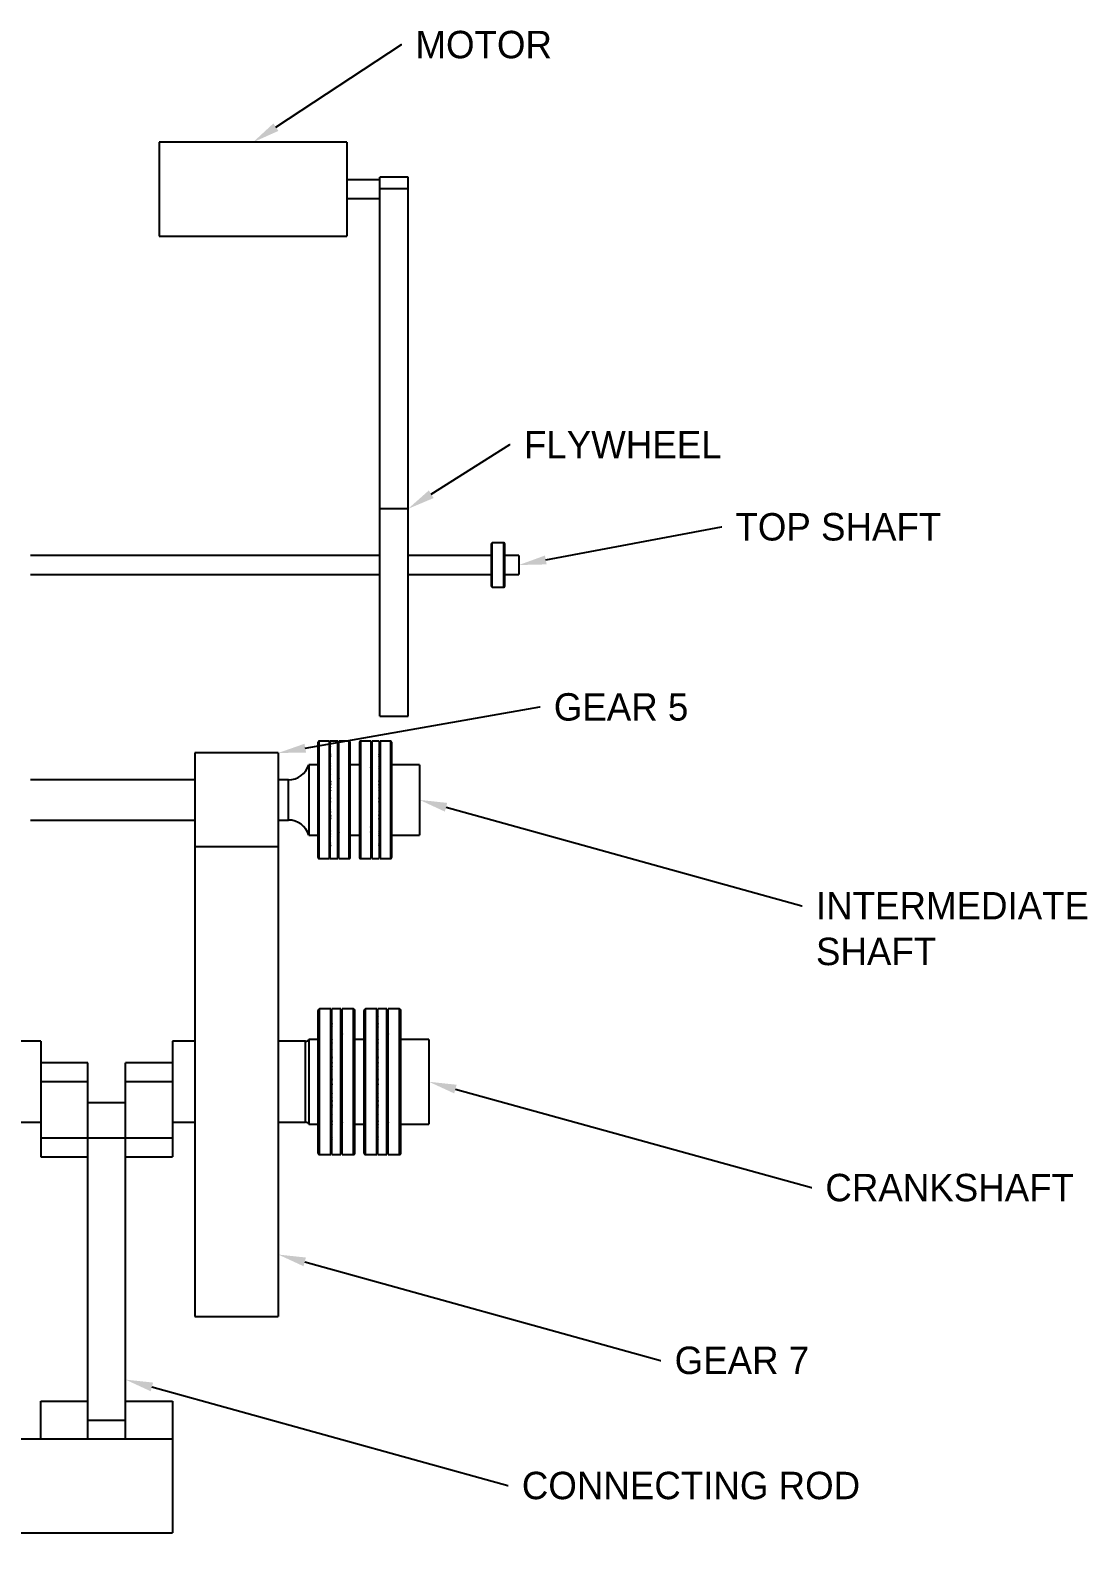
# Model space of a CAD drawing. Header units: millimetres. Extents: x -724 to 4637, y -531 to 1147.
# Drawn here: x 302 to 1426, y -502 to 1119 of the extents above; entities that cross this region are included whole.
import ezdxf
from ezdxf import colors
from ezdxf.entities.mleader import LeaderData, LeaderLine
from ezdxf.math import Vec2, Vec3

# ---------------------------------------------------------------- set-up
doc = ezdxf.new("R2010")
doc.units = ezdxf.units.MM

msp = doc.modelspace()

# ---------------------------------------------------------------- linework, layer by layer
at = {"color": 7, "linetype": 'Continuous', "lineweight": 25}
for p, q in [((638.3, 1000), (438.3, 1000)), ((438.3, 1000), (438.3, 900)), ((638.3, 1000), (638.3, 900)), ((673.3, 960), (638.3, 960)), ((703.3, 963), (673.3, 963)), ((673.3, 389.1), (673.3, 963)), ((703.3, 389.1), (703.3, 963)), ((703.3, 950.6), (673.3, 950.6)), ((638.3, 940), (673.3, 940)), ((438.3, 900), (638.3, 900)), ((703.3, 609.8), (673.3, 609.8)), ((792.2, 527.1), (792.2, 572.9)), ((805.2, 573.5), (792.8, 573.5)), ((792.8, 526.5), (792.8, 573.5)), ((805.2, 526.5), (805.2, 573.5)), ((806.2, 527.5), (806.2, 572.5)), ((673.3, 560), (301.5, 560)), ((792.2, 560), (703.3, 560)), ((821.2, 560), (806.2, 560)), ((821.2, 560), (821.2, 540)), ((301.5, 540), (673.3, 540)), ((703.3, 540), (792.2, 540)), ((806.2, 540), (821.2, 540)), ((792.8, 526.5), (805.2, 526.5)), ((673.3, 389.1), (703.3, 389.1)), ((607.6, 238.6), (607.6, 361.4)), ((619.6, 362.5), (608.7, 362.5)), ((608.7, 237.5), (608.7, 362.5)), ((619.6, 237.5), (619.6, 362.5)), ((620.6, 358.4), (619.6, 358.4)), ((620.6, 358.9), (620.1, 358.9)), ((628.6, 362.5), (620.6, 362.5)), ((620.6, 237.5), (620.6, 362.5)), ((628.6, 237.5), (628.6, 362.5)), ((629.1, 358.9), (628.6, 358.9)), ((629.6, 358.4), (628.6, 358.4)), ((640.5, 362.5), (629.6, 362.5)), ((629.6, 237.5), (629.6, 362.5)), ((640.5, 237.5), (640.5, 362.5)), ((641.6, 238.6), (641.6, 361.4)), ((651.6, 361.4), (651.6, 238.6)), ((663.6, 362.5), (652.7, 362.5)), ((652.7, 362.5), (652.7, 237.5)), ((663.6, 362.5), (663.6, 237.5)), ((664.6, 358.4), (663.6, 358.4)), ((664.6, 358.9), (664.1, 358.9)), ((672.6, 362.5), (664.6, 362.5)), ((664.6, 362.5), (664.6, 237.5)), ((672.6, 362.5), (672.6, 237.5)), ((673.1, 358.9), (672.6, 358.9)), ((673.6, 358.4), (672.6, 358.4)), ((684.5, 362.5), (673.6, 362.5)), ((673.6, 362.5), (673.6, 237.5)), ((684.5, 362.5), (684.5, 237.5)), ((685.6, 361.4), (685.6, 238.6)), ((565.2, 350), (476.3, 350)), ((476.3, 350), (476.3, -250)), ((565.2, 350), (565.2, -250)), ((629.6, 355.5), (629.6, 355.5)), ((663.6, 355.5), (663.6, 355.5)), ((607.6, 337.5), (597.6, 337.5)), ((597.6, 337.5), (597.6, 262.5)), ((629.6, 334.3), (629.6, 334.1)), ((629.6, 328.8), (629.6, 329)), ((629.6, 329), (629.6, 328.8)), ((651.6, 337.5), (641.6, 337.5)), ((663.6, 334.3), (663.7, 334.5)), ((715.6, 337.5), (685.6, 337.5)), ((715.6, 337.5), (715.6, 262.5)), ((476.3, 321.4), (301.5, 321.4)), ((576.1, 321.4), (565.2, 321.4)), ((576.1, 278.6), (576.1, 321.4)), ((629.6, 322.9), (629.6, 323.1)), ((629.6, 323.1), (629.6, 322.9)), ((301.5, 278.6), (476.3, 278.6)), ((565.2, 278.6), (576.1, 278.6)), ((663.6, 276.9), (663.7, 277.1)), ((597.6, 262.5), (607.6, 262.5)), ((629.6, 265.7), (629.6, 265.5)), ((641.6, 262.5), (651.6, 262.5)), ((663.7, 271.2), (663.6, 271)), ((663.6, 271), (663.7, 271.2)), ((663.6, 265.7), (663.7, 265.9)), ((685.6, 262.5), (715.6, 262.5)), ((565.2, 250), (476.3, 250)), ((629.6, 244.5), (629.6, 244.5)), ((663.6, 244.5), (663.6, 244.5)), ((608.7, 237.5), (619.6, 237.5)), ((619.6, 241.6), (620.6, 241.6)), ((620.1, 241.1), (620.6, 241.1)), ((620.6, 237.5), (628.6, 237.5)), ((628.6, 241.6), (629.6, 241.6)), ((628.6, 241.1), (629.1, 241.1)), ((629.6, 237.5), (640.5, 237.5)), ((652.7, 237.5), (663.6, 237.5)), ((663.6, 241.6), (664.6, 241.6)), ((664.1, 241.1), (664.6, 241.1)), ((664.6, 237.5), (672.6, 237.5)), ((672.6, 241.6), (673.6, 241.6)), ((672.6, 241.1), (673.1, 241.1)), ((673.6, 237.5), (684.5, 237.5)), ((607.6, -76), (607.6, 76)), ((621.1, 77.5), (609.1, 77.5)), ((609.1, -77.5), (609.1, 77.5)), ((621.1, -77.5), (621.1, 77.5)), ((622.3, 73.7), (621.1, 73.7)), ((622.3, 74.3), (621.7, 74.3)), ((631.9, 77.5), (622.3, 77.5)), ((622.3, -77.5), (622.3, 77.5)), ((631.9, -77.5), (631.9, 77.5)), ((632.5, 74.3), (631.9, 74.3)), ((633.1, 73.7), (631.9, 73.7)), ((645.1, 77.5), (633.1, 77.5)), ((633.1, -77.5), (633.1, 77.5)), ((645.1, -77.5), (645.1, 77.5)), ((646.6, -76), (646.6, 76)), ((656.6, -76), (656.6, 76)), ((670.1, 77.5), (658.1, 77.5)), ((658.1, -77.5), (658.1, 77.5)), ((670.1, -77.5), (670.1, 77.5)), ((671.3, 73.7), (670.1, 73.7)), ((671.3, 74.3), (670.7, 74.3)), ((680.9, 77.5), (671.3, 77.5)), ((671.3, -77.5), (671.3, 77.5)), ((680.9, -77.5), (680.9, 77.5)), ((681.5, 74.3), (680.9, 74.3)), ((682.1, 73.7), (680.9, 73.7)), ((694.1, 77.5), (682.1, 77.5)), ((682.1, -77.5), (682.1, 77.5)), ((694.1, -77.5), (694.1, 77.5)), ((695.6, -76), (695.6, 76)), ((633.1, 59.6), (633.1, 59.5)), ((633.1, 50.9), (633.1, 50.8)), ((682.1, 59.6), (682.1, 59.5)), ((682.1, 50.9), (682.1, 50.8)), ((312.6, 43.1), (252.6, 43.1)), ((312.6, 43.1), (312.6, -80)), ((476.3, 43.1), (452.6, 43.1)), ((452.6, 43.1), (452.6, -80)), ((594.3, 43.1), (565.2, 43.1)), ((594.3, -43.1), (594.3, 43.1)), ((607.6, 45), (597.6, 45)), ((597.6, 45), (597.6, -45)), ((633.1, 43.3), (633.1, 43.1)), ((633.1, 36.7), (633.1, 37.1)), ((633.1, 37), (633.1, 36.7)), ((656.6, 45), (646.6, 45)), ((682.1, 43.3), (682.1, 43.1)), ((682.1, 36.7), (682.1, 37)), ((682.1, 37), (682.1, 36.7)), ((725.6, 45), (695.6, 45)), ((725.6, 45), (725.6, -45)), ((362.6, 20), (312.6, 20)), ((362.6, -380), (362.6, 20)), ((452.6, 20), (402.6, 20)), ((402.6, -380), (402.6, 20)), ((633.1, 29.7), (633.1, 30)), ((633.1, 29.9), (633.1, 29.7)), ((682.1, 29.7), (682.1, 29.9)), ((682.1, 29.9), (682.1, 29.7)), ((362.6, 0), (312.6, 0)), ((452.6, 0), (402.6, 0)), ((402.6, -22.5), (362.6, -22.5)), ((252.6, -43.1), (312.6, -43.1)), ((452.6, -43.1), (476.3, -43.1)), ((565.2, -43.1), (594.3, -43.1)), ((597.6, -45), (607.6, -45)), ((633.1, -43.3), (633.1, -43.6)), ((646.6, -45), (656.6, -45)), ((682.1, -43.3), (682.1, -43.6)), ((695.6, -45), (725.6, -45)), ((452.6, -60), (312.6, -60)), ((633.1, -59.6), (633.1, -59.7)), ((633.1, -59.9), (633.1, -59.7)), ((682.1, -59.9), (682.1, -59.6)), ((682.1, -59.6), (682.1, -59.7)), ((312.6, -80), (362.6, -80)), ((402.6, -80), (452.6, -80)), ((609.1, -77.5), (621.1, -77.5)), ((621.1, -73.7), (622.3, -73.7)), ((621.7, -74.3), (622.3, -74.3)), ((622.3, -77.5), (631.9, -77.5)), ((631.9, -73.7), (633.1, -73.7)), ((631.9, -74.3), (632.5, -74.3)), ((633.1, -77.5), (645.1, -77.5)), ((658.1, -77.5), (670.1, -77.5)), ((670.1, -73.7), (671.3, -73.7)), ((670.7, -74.3), (671.3, -74.3)), ((671.3, -77.5), (680.9, -77.5)), ((680.9, -73.7), (682.1, -73.7)), ((680.9, -74.3), (681.5, -74.3)), ((682.1, -77.5), (694.1, -77.5)), ((476.3, -250), (565.2, -250)), ((312.6, -340), (362.6, -340)), ((312.6, -380), (312.6, -340)), ((402.6, -340), (452.6, -340)), ((452.6, -340), (452.6, -480)), ((362.6, -360), (402.6, -360)), ((112.6, -380), (452.6, -380)), ((112.6, -480), (452.6, -480))]:
    msp.add_line(p, q, dxfattribs=at)
at = {"color": 7, "linetype": 'Continuous', "lineweight": 25, "flags": 128}
for points in [[(620.6, 355.3), (620.6, 355.4), (620.2, 355.8), (620.2, 356.2), (620.6, 356.5), (620.6, 356.6)], [(628.6, 356.6), (628.7, 356.5), (629.1, 356.2), (629.1, 355.8), (628.7, 355.4), (628.6, 355.3)], [(664.6, 355.3), (664.6, 355.4), (664.2, 355.8), (664.2, 356.2), (664.6, 356.5), (664.6, 356.6)], [(672.6, 356.6), (672.7, 356.5), (673.1, 356.2), (673.1, 355.8), (672.7, 355.4), (672.6, 355.3)], [(620.6, 243.4), (620.6, 243.5), (620.2, 243.8), (620.2, 244.2), (620.6, 244.6), (620.6, 244.7)], [(628.6, 244.7), (628.7, 244.6), (629.1, 244.2), (629.1, 243.8), (628.7, 243.5), (628.6, 243.4)], [(664.6, 243.4), (664.6, 243.5), (664.2, 243.8), (664.2, 244.2), (664.6, 244.6), (664.6, 244.7)], [(672.6, 244.7), (672.7, 244.6), (673.1, 244.2), (673.1, 243.8), (672.7, 243.5), (672.6, 243.4)], [(622.3, 69.9), (621.9, 70.2), (621.7, 70.7), (621.9, 71.1), (622.3, 71.4)], [(631.9, 71.4), (632.3, 71.1), (632.5, 70.7), (632.3, 70.2), (631.9, 69.9)], [(671.3, 69.9), (670.9, 70.2), (670.7, 70.7), (670.9, 71.1), (671.3, 71.4)], [(680.9, 71.4), (681.3, 71.1), (681.5, 70.7), (681.3, 70.2), (680.9, 69.9)], [(622.3, -71.4), (621.9, -71.1), (621.7, -70.7), (621.9, -70.2), (622.3, -69.9)], [(631.9, -69.9), (632.3, -70.2), (632.5, -70.7), (632.3, -71.1), (631.9, -71.4)], [(671.3, -71.4), (670.9, -71.1), (670.7, -70.7), (670.9, -70.2), (671.3, -69.9)], [(680.9, -69.9), (681.3, -70.2), (681.5, -70.7), (681.3, -71.1), (680.9, -71.4)]]:
    msp.add_lwpolyline(points, dxfattribs=at)
at = {"color": 7, "linetype": 'Continuous', "lineweight": 25}
for centre, radius, start, end in [((792.8, 572.9), 0.6, 90, 180), ((805.2, 572.5), 1, 360, 90), ((792.8, 527.1), 0.6, 180, 270), ((805.2, 527.5), 1, 270, 360), ((608.7, 361.4), 1.1, 90, 180), ((620.1, 358.4), 0.5, 90.0001, 180), ((629.1, 358.4), 0.5, 0, 89.9999), ((640.5, 361.4), 1.1, 0, 90), ((652.7, 361.4), 1.1, 90, 180), ((664.1, 358.4), 0.5, 90.0001, 180), ((673.1, 358.4), 0.5, 0, 89.9999), ((684.5, 361.4), 1.1, 0, 90), ((620.9, 355.9), 1.34, 195.9487, 257.7283), ((622, 347.4), 2.33, 184.1955, 235.4296), ((622, 347.6), 1.79, 137.2759, 222.7241), ((628.3, 355.9), 1.39, 282.9396, 340.7012), ((627.3, 347.6), 1.79, 317.2759, 42.7241), ((627.3, 347.4), 2.32, 304.5418, 356.3069), ((665, 355.9), 1.38, 197.575, 256.7609), ((666, 347.4), 2.34, 183.8485, 235.2305), ((666, 347.6), 1.79, 137.2759, 222.7241), ((672.3, 355.9), 1.39, 283.384, 341.6279), ((671.3, 347.6), 1.79, 317.2759, 42.7241), ((671.3, 347.4), 2.33, 304.744, 356.6522), ((576.1, 343.9), 22.5, 270, 343.5009), ((622, 340.1), 2.32, 183.6548, 235.4604), ((623.2, 329.1), 3.58, 180.907, 223.8785), ((623.2, 334.3), 3.51, 136.2003, 223.7997), ((623.2, 334.6), 3.07, 147.1309, 212.8691), ((627.3, 340.1), 2.32, 304.5396, 356.3452), ((626.1, 334.6), 3.07, 327.1309, 32.8691), ((626, 334.4), 3.61, 316.1948, 355.0213), ((626, 329.1), 3.61, 316.1948, 355.0213), ((666, 340.1), 2.34, 183.8866, 235.2286), ((667.2, 334.4), 3.59, 180.9698, 223.8157), ((667.2, 329.1), 3.59, 180.9698, 223.8157), ((667.2, 334.6), 3.07, 147.1309, 212.8691), ((671.3, 340.1), 2.34, 304.7714, 356.1134), ((670.1, 334.3), 3.51, 316.2003, 43.7997), ((670.1, 334.6), 3.07, 327.1309, 32.8691), ((670.1, 329.1), 3.59, 316.1843, 359.0302), ((623.2, 323.2), 3.57, 180.8562, 222.2032), ((624.3, 315.3), 4.61, 180.1658, 218.464), ((624.3, 312.2), 4.61, 180.1658, 218.464), ((624.2, 318), 4.59, 141.5547, 218.4453), ((624.3, 318.2), 4.11, 151.4784, 208.5216), ((625.1, 318), 4.59, 321.5547, 38.4453), ((625, 318.2), 4.11, 331.4784, 28.5216), ((625, 315.3), 4.61, 321.536, 359.8342), ((625, 312.2), 4.61, 321.536, 359.8342), ((626.1, 323.2), 3.59, 317.8622, 355.0643), ((667.2, 323.2), 3.58, 180.9175, 222.1419), ((668.3, 315.3), 4.61, 180.1777, 218.4522), ((668.3, 312.2), 4.61, 180.1777, 218.4522), ((668.2, 318), 4.59, 141.5547, 218.4453), ((668.3, 318.2), 4.11, 151.4784, 208.5216), ((669.1, 318), 4.59, 321.5547, 38.4453), ((669, 318.2), 4.11, 331.4784, 28.5216), ((669, 315.3), 4.61, 321.5478, 359.8223), ((669, 312.2), 4.61, 321.5478, 359.8223), ((670.1, 323.2), 3.58, 317.8581, 359.0825), ((624.6, 300), 5, 143.1301, 216.8699), ((624.6, 300), 4.5, 152.7339, 207.2661), ((624.6, 300), 5, 323.1301, 36.8699), ((624.6, 300), 4.5, 332.7339, 27.2661), ((668.6, 300), 5, 143.1301, 216.8699), ((668.6, 300), 4.5, 152.7339, 207.2661), ((668.6, 300), 5, 323.1301, 36.8699), ((668.6, 300), 4.5, 332.7339, 27.2661), ((576.1, 256.1), 22.5, 16.4991, 90), ((624.3, 287.8), 4.61, 141.5478, 179.8223), ((624.3, 284.7), 4.61, 141.5478, 179.8223), ((623.2, 276.8), 3.58, 137.8581, 179.0825), ((624.2, 282), 4.59, 141.5547, 218.4453), ((624.3, 281.8), 4.11, 151.4784, 208.5216), ((625, 287.8), 4.61, 0.1777, 38.4522), ((625, 284.7), 4.61, 0.1777, 38.4522), ((625.1, 282), 4.59, 321.5547, 38.4453), ((625, 281.8), 4.11, 331.4784, 28.5216), ((626.1, 276.8), 3.58, 0.9175, 42.1419), ((668.3, 287.8), 4.61, 141.536, 179.8342), ((668.3, 284.7), 4.61, 141.536, 179.8342), ((668.2, 282), 4.59, 141.5547, 218.4453), ((667.2, 276.8), 3.59, 137.8622, 175.0643), ((668.3, 281.8), 4.11, 151.4784, 208.5216), ((669, 287.8), 4.61, 0.1658, 38.464), ((669, 284.7), 4.61, 0.1658, 38.464), ((669.1, 282), 4.59, 321.5547, 38.4453), ((669, 281.8), 4.11, 331.4784, 28.5216), ((670.1, 276.8), 3.57, 0.8562, 42.2032), ((623.2, 270.9), 3.59, 136.1843, 179.0302), ((622, 259.9), 2.34, 124.7714, 176.1134), ((623.2, 265.7), 3.51, 136.2003, 223.7997), ((623.2, 265.4), 3.07, 147.1309, 212.8691), ((626.1, 270.9), 3.59, 0.9698, 43.8157), ((626.1, 265.6), 3.59, 0.9698, 43.8157), ((626.1, 265.4), 3.07, 327.1309, 32.8691), ((627.3, 259.9), 2.34, 3.8866, 55.2286), ((666, 259.9), 2.32, 124.5396, 176.3452), ((667.3, 270.9), 3.61, 136.1948, 175.0213), ((667.3, 265.6), 3.61, 136.1948, 175.0213), ((667.2, 265.4), 3.07, 147.1309, 212.8691), ((670.1, 270.9), 3.58, 0.907, 43.8785), ((670.1, 265.7), 3.51, 316.2003, 43.7997), ((670.1, 265.4), 3.07, 327.1309, 32.8691), ((671.3, 259.9), 2.32, 3.6548, 55.4604), ((622, 252.6), 2.33, 124.744, 176.6522), ((621, 244.1), 1.39, 103.384, 161.6279), ((622, 252.4), 1.79, 137.2759, 222.7241), ((627.3, 252.6), 2.34, 3.8485, 55.2305), ((627.3, 252.4), 1.79, 317.2759, 42.7241), ((628.3, 244.1), 1.38, 17.575, 76.7609), ((666, 252.6), 2.32, 124.5418, 176.3069), ((665, 244.1), 1.39, 102.9396, 160.7012), ((666, 252.4), 1.79, 137.2759, 222.7241), ((671.3, 252.6), 2.33, 4.1955, 55.4296), ((671.3, 252.4), 1.79, 317.2759, 42.7241), ((672.4, 244.1), 1.34, 15.9487, 77.7283), ((608.7, 238.6), 1.1, 180, 270), ((620.1, 241.6), 0.5, 180, 269.9999), ((629.1, 241.6), 0.5, 270.0001, 0), ((640.5, 238.6), 1.1, 270, 360), ((652.7, 238.6), 1.1, 180, 270), ((664.1, 241.6), 0.5, 180, 269.9999), ((673.1, 241.6), 0.5, 270.0001, 360), ((684.5, 238.6), 1.1, 270, 360), ((609.1, 76), 1.5, 90, 180), ((621.7, 73.7), 0.6, 90, 180), ((622.7, 70.5), 1.6, 196.3671, 258.0323), ((631.6, 70.6), 1.62, 282.2714, 342.128), ((632.5, 73.7), 0.6, 360, 90), ((645.1, 76), 1.5, 0, 90), ((658.1, 76), 1.5, 90, 180), ((670.7, 73.7), 0.6, 90, 180), ((671.7, 70.5), 1.6, 196.3671, 258.0323), ((680.6, 70.6), 1.62, 282.2714, 342.128), ((681.5, 73.7), 0.6, 0, 90), ((694.1, 76), 1.5, 0, 90), ((623.9, 59.8), 2.76, 182.7883, 235.6369), ((623.9, 51.1), 2.77, 183.5192, 235.596), ((623.8, 60.1), 2.09, 135.9312, 224.0688), ((630.4, 60.1), 2.09, 315.9312, 44.0688), ((630.3, 59.8), 2.81, 304.5804, 353.4417), ((630.3, 51.1), 2.81, 304.5804, 353.4417), ((672.9, 59.8), 2.76, 182.7883, 235.6369), ((672.9, 51.1), 2.77, 183.5192, 235.596), ((672.8, 60.1), 2.09, 135.9312, 224.0688), ((679.4, 60.1), 2.09, 315.9312, 44.0688), ((679.3, 59.8), 2.81, 304.5804, 353.4417), ((679.3, 51.1), 2.81, 304.5804, 353.4417), ((594.3, 46.9), 3.85, 270, 330), ((625.4, 43.4), 4.29, 180.3119, 223.9243), ((625.4, 37), 4.29, 180.8706, 223.915), ((625.4, 43.7), 3.66, 146.8062, 213.1938), ((628.9, 43.7), 3.66, 326.8062, 33.1938), ((628.8, 43.4), 4.32, 316.1463, 355.6713), ((628.8, 37.1), 4.32, 316.1463, 355.6713), ((674.4, 43.4), 4.29, 180.3119, 223.9243), ((674.4, 37), 4.29, 180.8706, 223.915), ((674.4, 43.7), 3.66, 146.8062, 213.1938), ((677.9, 43.7), 3.66, 326.8062, 33.1938), ((677.8, 43.4), 4.32, 316.1463, 355.6713), ((677.8, 37.1), 4.32, 316.1463, 355.6713), ((625.4, 30), 4.29, 180.8706, 223.915), ((626.6, 22.8), 5.5, 141.5271, 218.4729), ((626.7, 19.5), 5.53, 180.1589, 218.4709), ((626.6, 23), 4.92, 151.4197, 208.5803), ((628.8, 30), 4.32, 316.1463, 355.6713), ((627.6, 22.8), 5.5, 321.5271, 38.4729), ((627.6, 23), 4.92, 331.4197, 28.5803), ((627.6, 19.5), 5.53, 321.5291, 359.8411), ((674.4, 30), 4.29, 180.8706, 223.915), ((675.6, 22.8), 5.5, 141.5271, 218.4729), ((675.7, 19.5), 5.53, 180.1589, 218.4709), ((675.6, 23), 4.92, 151.4197, 208.5803), ((677.8, 30), 4.32, 316.1463, 355.6713), ((676.6, 22.8), 5.5, 321.5271, 38.4729), ((676.6, 23), 4.92, 331.4197, 28.5803), ((676.6, 19.5), 5.53, 321.5291, 359.8411), ((626.7, 15.7), 5.53, 180.1589, 218.4709), ((627.1, 0), 6, 143.1301, 216.8699), ((627.1, 0), 5.4, 152.734, 207.266), ((627.6, 15.7), 5.53, 321.5291, 359.8411), ((627.1, 0), 6, 323.1301, 36.8699), ((627.1, 0), 5.4, 332.734, 27.266), ((675.7, 15.7), 5.53, 180.1589, 218.4709), ((676.1, 0), 6, 143.1301, 216.8699), ((676.1, 0), 5.4, 152.734, 207.266), ((676.6, 15.7), 5.53, 321.5291, 359.8411), ((676.1, 0), 6, 323.1301, 36.8699), ((676.1, 0), 5.4, 332.734, 27.266), ((626.7, -15.7), 5.53, 141.5188, 179.8513), ((626.7, -19.5), 5.53, 141.5188, 179.8513), ((627.6, -15.7), 5.53, 0.1487, 38.4812), ((627.6, -19.5), 5.53, 0.1487, 38.4812), ((675.7, -15.7), 5.53, 141.5188, 179.8513), ((675.7, -19.5), 5.53, 141.5188, 179.8513), ((676.6, -15.7), 5.53, 0.1487, 38.4812), ((676.6, -19.5), 5.53, 0.1487, 38.4812), ((626.6, -22.8), 5.5, 141.5271, 218.4729), ((625.4, -30), 4.28, 136.0302, 179.1843), ((626.6, -23), 4.92, 151.4197, 208.5803), ((627.6, -22.8), 5.5, 321.5271, 38.4729), ((627.6, -23), 4.92, 331.4197, 28.5803), ((628.8, -30), 4.28, 0.8157, 43.9698), ((675.6, -22.8), 5.5, 141.5271, 218.4729), ((674.4, -30), 4.28, 136.0302, 179.1843), ((675.6, -23), 4.92, 151.4197, 208.5803), ((676.6, -22.8), 5.5, 321.5271, 38.4729), ((676.6, -23), 4.92, 331.4197, 28.5803), ((677.8, -30), 4.28, 0.8157, 43.9698), ((594.3, -46.9), 3.85, 30, 90), ((625.4, -37), 4.28, 136.0302, 179.1843), ((625.4, -43.4), 4.29, 136.0405, 178.6253), ((625.4, -43.7), 3.66, 146.8062, 213.1938), ((628.8, -37), 4.28, 0.8157, 43.9698), ((628.8, -43.4), 4.28, 0.8157, 43.9698), ((628.9, -43.7), 3.66, 326.8062, 33.1938), ((674.4, -37), 4.28, 136.0302, 179.1843), ((674.4, -43.4), 4.29, 136.0405, 178.6253), ((674.4, -43.7), 3.66, 146.8062, 213.1938), ((677.8, -37), 4.28, 0.8157, 43.9698), ((677.8, -43.4), 4.28, 0.8157, 43.9698), ((677.9, -43.7), 3.66, 326.8062, 33.1938), ((623.9, -51), 2.75, 124.1983, 176.6865), ((623.9, -59.8), 2.76, 124.2433, 175.9542), ((623.8, -60.1), 2.09, 135.9312, 224.0688), ((630.4, -51), 2.75, 3.3135, 55.8017), ((630.4, -59.8), 2.75, 3.3135, 55.8017), ((630.4, -60.1), 2.09, 315.9312, 44.0688), ((672.9, -51), 2.75, 124.1983, 176.6865), ((672.9, -59.8), 2.76, 124.2433, 175.9542), ((672.8, -60.1), 2.09, 135.9312, 224.0688), ((679.4, -51), 2.75, 3.3135, 55.8017), ((679.4, -59.8), 2.75, 3.3135, 55.8017), ((679.4, -60.1), 2.09, 315.9312, 44.0688), ((609.1, -76), 1.5, 180, 270), ((622.6, -70.5), 1.56, 101.1843, 164.5434), ((621.7, -73.7), 0.6, 180, 270), ((631.6, -70.5), 1.53, 13.8947, 79.1514), ((632.5, -73.7), 0.6, 270, 0), ((645.1, -76), 1.5, 270, 360), ((658.1, -76), 1.5, 180, 270), ((671.6, -70.5), 1.56, 101.1843, 164.5434), ((670.7, -73.7), 0.6, 180, 270), ((680.6, -70.5), 1.53, 13.8947, 79.1514), ((681.5, -73.7), 0.6, 270, 0), ((694.1, -76), 1.5, 270, 360)]:
    msp.add_arc(centre, radius, start, end, dxfattribs=at)
for points, knots in [([(620.6, 356.7), (620.5, 356.6), (620.1, 356.4), (619.7, 356), (619.7, 355.7), (619.7, 355.5)], [0, 0, 0, 0, 0.3457909, 0.7113994, 1, 1, 1, 1]), ([(629.6, 355.4), (629.6, 355.5), (629.7, 355.7), (629.5, 356.1), (629.1, 356.4), (628.8, 356.6), (628.6, 356.7)], [0, 0, 0, 0, 0.071341, 0.398114, 0.720525, 1, 1, 1, 1]), ([(664.6, 356.7), (664.5, 356.6), (664.1, 356.4), (663.7, 356), (663.7, 355.7), (663.7, 355.6)], [0, 0, 0, 0, 0.363507, 0.737533, 1, 1, 1, 1]), ([(673.6, 355.5), (673.6, 355.5), (673.7, 355.7), (673.5, 356.1), (673.2, 356.4), (672.8, 356.6), (672.6, 356.7)], [0, 0, 0, 0, 0.041041, 0.376993, 0.707289, 1, 1, 1, 1]), ([(620.6, 349.1), (620.4, 348.9), (620, 348.5), (619.7, 347.8), (619.7, 347.4), (619.7, 347.2)], [0, 0, 0, 0, 0.361291, 0.731426, 1, 1, 1, 1]), ([(629.6, 347.2), (629.6, 347.4), (629.6, 347.9), (629.2, 348.6), (628.8, 348.9), (628.6, 349.1)], [0, 0, 0, 0, 0.3406033, 0.7243184, 1, 1, 1, 1]), ([(664.6, 349.1), (664.5, 349), (664.2, 348.7), (663.8, 348.1), (663.6, 347.5), (663.7, 347.2), (663.7, 347.2)], [0, 0, 0, 0, 0.155023, 0.581655, 0.95105, 1, 1, 1, 1]), ([(673.6, 347.2), (673.6, 347.3), (673.7, 347.7), (673.4, 348.3), (673, 348.8), (672.7, 349), (672.6, 349.1)], [0, 0, 0, 0, 0.128656, 0.516565, 0.906042, 1, 1, 1, 1]), ([(619.7, 339.9), (619.7, 339.8), (619.6, 339.5), (619.9, 338.9), (620.3, 338.3), (620.6, 338.1), (620.6, 338)], [0, 0, 0, 0, 0.128656, 0.516565, 0.906042, 1, 1, 1, 1]), ([(628.6, 338.1), (628.7, 338.1), (629.1, 338.4), (629.5, 339), (629.7, 339.6), (629.6, 339.9), (629.6, 339.9)], [0, 0, 0, 0, 0.155023, 0.581655, 0.95105, 1, 1, 1, 1]), ([(629.6, 334), (629.6, 334.1), (629.7, 334.5), (629.5, 335.3), (629.2, 336.1), (628.8, 336.6), (628.6, 336.7)], [0, 0, 0, 0, 0.0728361, 0.4341094, 0.7940707, 1, 1, 1, 1]), ([(628.6, 326.6), (628.8, 326.7), (629.1, 327.1), (629.5, 327.8), (629.6, 328.5), (629.6, 328.8)], [0, 0, 0, 0, 0.194826, 0.644302, 1, 1, 1, 1]), ([(663.7, 334.6), (663.7, 334.5), (663.6, 334.1), (663.8, 333.3), (664.1, 332.4), (664.5, 332), (664.6, 331.9)], [0, 0, 0, 0, 0.0728361, 0.4341094, 0.7940707, 1, 1, 1, 1]), ([(663.7, 329.3), (663.7, 329.2), (663.6, 328.8), (663.8, 328), (664.1, 327.2), (664.5, 326.7), (664.6, 326.6)], [0, 0, 0, 0, 0.0728361, 0.4341094, 0.7940707, 1, 1, 1, 1]), ([(663.7, 339.9), (663.7, 339.7), (663.7, 339.2), (664.1, 338.5), (664.5, 338.2), (664.6, 338.1)], [0, 0, 0, 0, 0.340603, 0.724318, 1, 1, 1, 1]), ([(664.6, 336.7), (664.5, 336.6), (664.1, 336.2), (663.8, 335.5), (663.7, 334.8), (663.7, 334.6)], [0, 0, 0, 0, 0.1948257, 0.6443019, 1, 1, 1, 1]), ([(628.7, 320.7), (628.8, 320.8), (629.2, 321.2), (629.5, 322), (629.6, 322.6), (629.6, 322.9)], [0, 0, 0, 0, 0.180502, 0.637974, 1, 1, 1, 1]), ([(663.6, 323.2), (663.7, 322.8), (663.7, 322.1), (664.1, 321.3), (664.5, 320.9), (664.6, 320.7)], [0, 0, 0, 0, 0.396118, 0.790797, 1, 1, 1, 1]), ([(629.6, 276.8), (629.6, 277.2), (629.6, 277.9), (629.2, 278.7), (628.8, 279.1), (628.7, 279.3)], [0, 0, 0, 0, 0.394479, 0.787525, 1, 1, 1, 1]), ([(664.6, 279.3), (664.5, 279.2), (664.1, 278.8), (663.8, 278), (663.7, 277.4), (663.7, 277.1)], [0, 0, 0, 0, 0.180502, 0.637974, 1, 1, 1, 1]), ([(629.6, 270.7), (629.6, 270.8), (629.7, 271.2), (629.5, 272), (629.2, 272.8), (628.8, 273.3), (628.6, 273.4)], [0, 0, 0, 0, 0.072836, 0.434109, 0.794071, 1, 1, 1, 1]), ([(629.6, 265.4), (629.6, 265.5), (629.7, 265.9), (629.5, 266.7), (629.2, 267.6), (628.8, 268), (628.6, 268.1)], [0, 0, 0, 0, 0.072836, 0.434109, 0.794071, 1, 1, 1, 1]), ([(628.6, 263.3), (628.8, 263.4), (629.1, 263.8), (629.5, 264.5), (629.6, 265.2), (629.6, 265.4)], [0, 0, 0, 0, 0.194826, 0.644302, 1, 1, 1, 1]), ([(629.6, 260.1), (629.6, 260.3), (629.6, 260.8), (629.2, 261.5), (628.8, 261.8), (628.6, 261.9)], [0, 0, 0, 0, 0.340603, 0.724318, 1, 1, 1, 1]), ([(663.7, 266), (663.7, 265.9), (663.6, 265.5), (663.8, 264.7), (664.1, 263.9), (664.5, 263.4), (664.6, 263.3)], [0, 0, 0, 0, 0.072836, 0.434109, 0.794071, 1, 1, 1, 1]), ([(664.6, 261.9), (664.5, 261.9), (664.2, 261.6), (663.8, 261), (663.6, 260.4), (663.7, 260.1), (663.7, 260.1)], [0, 0, 0, 0, 0.155023, 0.581655, 0.95105, 1, 1, 1, 1]), ([(664.6, 273.4), (664.5, 273.3), (664.1, 272.9), (663.8, 272.2), (663.7, 271.5), (663.7, 271.2)], [0, 0, 0, 0, 0.194826, 0.644302, 1, 1, 1, 1]), ([(673.6, 260.1), (673.6, 260.2), (673.7, 260.5), (673.4, 261.1), (673, 261.7), (672.7, 261.9), (672.6, 262)], [0, 0, 0, 0, 0.128656, 0.516565, 0.906042, 1, 1, 1, 1]), ([(619.7, 244.5), (619.7, 244.5), (619.6, 244.3), (619.8, 243.9), (620.1, 243.6), (620.5, 243.4), (620.6, 243.3)], [0, 0, 0, 0, 0.041041, 0.376993, 0.707289, 1, 1, 1, 1]), ([(619.7, 252.8), (619.7, 252.7), (619.6, 252.3), (619.9, 251.7), (620.3, 251.2), (620.6, 251), (620.6, 250.9)], [0, 0, 0, 0, 0.128656, 0.516565, 0.906042, 1, 1, 1, 1]), ([(628.6, 250.9), (628.7, 251), (629.1, 251.3), (629.5, 251.9), (629.7, 252.5), (629.6, 252.8), (629.6, 252.8)], [0, 0, 0, 0, 0.155023, 0.581655, 0.95105, 1, 1, 1, 1]), ([(628.6, 243.3), (628.8, 243.4), (629.2, 243.6), (629.6, 244), (629.6, 244.3), (629.6, 244.4)], [0, 0, 0, 0, 0.3635068, 0.7375334, 1, 1, 1, 1]), ([(663.7, 244.6), (663.7, 244.5), (663.6, 244.3), (663.8, 243.9), (664.1, 243.6), (664.5, 243.4), (664.6, 243.3)], [0, 0, 0, 0, 0.071341, 0.398114, 0.720525, 1, 1, 1, 1]), ([(663.7, 252.8), (663.7, 252.6), (663.7, 252.1), (664.1, 251.4), (664.5, 251.1), (664.6, 250.9)], [0, 0, 0, 0, 0.340603, 0.724318, 1, 1, 1, 1]), ([(672.6, 250.9), (672.9, 251.1), (673.3, 251.5), (673.6, 252.2), (673.6, 252.6), (673.6, 252.8)], [0, 0, 0, 0, 0.361291, 0.731426, 1, 1, 1, 1]), ([(672.6, 243.3), (672.8, 243.4), (673.2, 243.6), (673.6, 244), (673.6, 244.3), (673.6, 244.5)], [0, 0, 0, 0, 0.3457909, 0.7113994, 1, 1, 1, 1]), ([(622.3, 71.5), (622.2, 71.5), (621.8, 71.3), (621.5, 71), (621.1, 70.5), (621.2, 70.2), (621.2, 70.1)], [0, 0, 0, 0, 0.15727, 0.53725, 0.842769, 1, 1, 1, 1]), ([(633.1, 70), (633.1, 70.1), (633.1, 70.4), (632.9, 70.8), (632.5, 71.2), (632.1, 71.4), (631.9, 71.5)], [0, 0, 0, 0, 0.121087, 0.417567, 0.721865, 1, 1, 1, 1]), ([(671.3, 71.5), (671.2, 71.5), (670.8, 71.3), (670.5, 71), (670.1, 70.5), (670.2, 70.2), (670.2, 70.1)], [0, 0, 0, 0, 0.15727, 0.53725, 0.842769, 1, 1, 1, 1]), ([(682.1, 70), (682.1, 70.1), (682.1, 70.4), (681.9, 70.8), (681.5, 71.2), (681.1, 71.4), (680.9, 71.5)], [0, 0, 0, 0, 0.121087, 0.417567, 0.721865, 1, 1, 1, 1]), ([(622.3, 61.9), (622.2, 61.8), (621.7, 61.4), (621.3, 60.7), (621.1, 60), (621.1, 59.7), (621.1, 59.7)], [0, 0, 0, 0, 0.1945146, 0.5876205, 0.9667924, 1, 1, 1, 1]), ([(621.1, 50.9), (621.2, 50.7), (621.2, 50.1), (621.6, 49.3), (622, 48.8), (622.4, 48.6), (622.4, 48.6)], [0, 0, 0, 0, 0.30813, 0.642436, 0.985059, 1, 1, 1, 1]), ([(633.1, 59.5), (633.1, 59.6), (633.2, 60), (632.9, 60.7), (632.5, 61.4), (632.1, 61.7), (631.9, 61.9)], [0, 0, 0, 0, 0.1283019, 0.4606298, 0.7923204, 1, 1, 1, 1]), ([(631.9, 48.6), (632.2, 48.8), (632.7, 49.3), (633, 50.1), (633.1, 50.5), (633.1, 50.7)], [0, 0, 0, 0, 0.404055, 0.761004, 1, 1, 1, 1]), ([(671.3, 61.9), (671.2, 61.8), (670.7, 61.4), (670.3, 60.7), (670.1, 60), (670.1, 59.7), (670.1, 59.7)], [0, 0, 0, 0, 0.194515, 0.58762, 0.966792, 1, 1, 1, 1]), ([(670.1, 50.9), (670.2, 50.7), (670.2, 50.1), (670.6, 49.3), (671, 48.8), (671.4, 48.6), (671.4, 48.6)], [0, 0, 0, 0, 0.30813, 0.642436, 0.985059, 1, 1, 1, 1]), ([(682.1, 59.5), (682.1, 59.6), (682.2, 60), (681.9, 60.7), (681.5, 61.4), (681.1, 61.7), (680.9, 61.9)], [0, 0, 0, 0, 0.1283019, 0.4606298, 0.7923204, 1, 1, 1, 1]), ([(680.9, 48.6), (681.2, 48.8), (681.7, 49.3), (682, 50.1), (682.1, 50.5), (682.1, 50.7)], [0, 0, 0, 0, 0.404055, 0.761004, 1, 1, 1, 1]), ([(622.3, 46.2), (622.2, 46.1), (621.7, 45.6), (621.3, 44.7), (621.1, 43.9), (621.1, 43.4), (621.1, 43.4)], [0, 0, 0, 0, 0.188521, 0.562441, 0.932509, 1, 1, 1, 1]), ([(621.1, 37), (621.2, 36.7), (621.2, 36), (621.6, 35), (622, 34.3), (622.3, 34), (622.3, 34)], [0, 0, 0, 0, 0.287317, 0.63805, 0.989622, 1, 1, 1, 1]), ([(633.1, 43.1), (633.1, 43.2), (633.2, 43.7), (632.9, 44.7), (632.5, 45.6), (632.1, 46.1), (631.9, 46.3)], [0, 0, 0, 0, 0.133652, 0.466397, 0.798541, 1, 1, 1, 1]), ([(631.9, 34), (632.2, 34.3), (632.7, 34.9), (633, 35.9), (633.1, 36.5), (633.1, 36.7)], [0, 0, 0, 0, 0.367926, 0.764221, 1, 1, 1, 1]), ([(671.3, 46.2), (671.2, 46.1), (670.7, 45.6), (670.3, 44.7), (670.1, 43.9), (670.1, 43.4), (670.1, 43.4)], [0, 0, 0, 0, 0.188521, 0.562441, 0.932509, 1, 1, 1, 1]), ([(670.1, 37), (670.2, 36.7), (670.2, 36), (670.6, 35), (671, 34.3), (671.3, 34), (671.3, 34)], [0, 0, 0, 0, 0.287317, 0.63805, 0.989622, 1, 1, 1, 1]), ([(682.1, 43.1), (682.1, 43.2), (682.2, 43.7), (681.9, 44.7), (681.5, 45.6), (681.1, 46.1), (680.9, 46.3)], [0, 0, 0, 0, 0.133652, 0.466397, 0.798541, 1, 1, 1, 1]), ([(680.9, 34), (681.2, 34.3), (681.7, 34.9), (682, 35.9), (682.1, 36.5), (682.1, 36.7)], [0, 0, 0, 0, 0.367926, 0.764221, 1, 1, 1, 1]), ([(621.1, 30), (621.2, 29.6), (621.2, 29), (621.6, 27.9), (622, 27.2), (622.3, 26.9), (622.3, 26.9)], [0, 0, 0, 0, 0.287317, 0.63805, 0.989622, 1, 1, 1, 1]), ([(631.9, 26.9), (632.2, 27.2), (632.7, 27.9), (633, 28.8), (633.1, 29.4), (633.1, 29.7)], [0, 0, 0, 0, 0.367926, 0.764221, 1, 1, 1, 1]), ([(670.1, 30), (670.2, 29.6), (670.2, 29), (670.6, 27.9), (671, 27.2), (671.3, 26.9), (671.3, 26.9)], [0, 0, 0, 0, 0.287317, 0.63805, 0.989622, 1, 1, 1, 1]), ([(680.9, 26.9), (681.2, 27.2), (681.7, 27.9), (682, 28.8), (682.1, 29.4), (682.1, 29.7)], [0, 0, 0, 0, 0.367926, 0.764221, 1, 1, 1, 1]), ([(622.3, -27), (622.2, -27.1), (621.7, -27.6), (621.3, -28.5), (621.1, -29.3), (621.1, -29.8), (621.1, -29.9)], [0, 0, 0, 0, 0.188521, 0.562441, 0.932509, 1, 1, 1, 1]), ([(633.1, -30.2), (633.1, -30), (633.2, -29.5), (632.9, -28.6), (632.5, -27.6), (632.1, -27.2), (631.9, -27)], [0, 0, 0, 0, 0.133652, 0.466397, 0.798541, 1, 1, 1, 1]), ([(671.3, -27), (671.2, -27.1), (670.7, -27.6), (670.3, -28.5), (670.1, -29.3), (670.1, -29.8), (670.1, -29.9)], [0, 0, 0, 0, 0.188521, 0.562441, 0.932509, 1, 1, 1, 1]), ([(682.1, -29.9), (682.1, -29.9), (682.2, -29.4), (681.9, -28.6), (681.5, -27.6), (681.1, -27.2), (680.9, -27)], [0, 0, 0, 0, 0.070105, 0.427257, 0.783764, 1, 1, 1, 1]), ([(622.3, -34), (622.2, -34.2), (621.7, -34.6), (621.3, -35.6), (621.1, -36.4), (621.1, -36.9), (621.1, -36.9)], [0, 0, 0, 0, 0.188521, 0.562441, 0.932509, 1, 1, 1, 1]), ([(621.1, -43.3), (621.2, -43.6), (621.2, -44.3), (621.6, -45.3), (622, -46), (622.3, -46.3), (622.3, -46.3)], [0, 0, 0, 0, 0.287317, 0.63805, 0.989622, 1, 1, 1, 1]), ([(633.1, -37.2), (633.1, -37.1), (633.2, -36.5), (632.9, -35.6), (632.5, -34.7), (632.1, -34.2), (631.9, -34)], [0, 0, 0, 0, 0.133652, 0.466397, 0.798541, 1, 1, 1, 1]), ([(633.1, -43.6), (633.1, -43.4), (633.2, -42.9), (632.9, -42), (632.5, -41), (632.1, -40.6), (631.9, -40.4)], [0, 0, 0, 0, 0.133652, 0.466397, 0.798541, 1, 1, 1, 1]), ([(631.9, -46.3), (632.2, -46), (632.7, -45.4), (633, -44.4), (633.1, -43.8), (633.1, -43.6)], [0, 0, 0, 0, 0.367926, 0.764221, 1, 1, 1, 1]), ([(633.1, -51), (633.1, -50.9), (633.2, -50.5), (632.9, -49.8), (632.5, -49.1), (632.1, -48.7), (631.9, -48.6)], [0, 0, 0, 0, 0.124911, 0.448457, 0.771382, 1, 1, 1, 1]), ([(671.3, -34), (671.2, -34.2), (670.7, -34.6), (670.3, -35.6), (670.1, -36.4), (670.1, -36.9), (670.1, -36.9)], [0, 0, 0, 0, 0.188521, 0.562441, 0.932509, 1, 1, 1, 1]), ([(670.1, -43.3), (670.2, -43.6), (670.2, -44.3), (670.6, -45.3), (671, -46), (671.3, -46.3), (671.3, -46.3)], [0, 0, 0, 0, 0.287317, 0.63805, 0.989622, 1, 1, 1, 1]), ([(682.1, -37), (682.1, -36.9), (682.2, -36.5), (681.9, -35.6), (681.5, -34.7), (681.1, -34.2), (680.9, -34)], [0, 0, 0, 0, 0.0701052, 0.4272572, 0.7837636, 1, 1, 1, 1]), ([(682.1, -43.6), (682.1, -43.4), (682.2, -42.9), (681.9, -42), (681.5, -41), (681.1, -40.6), (680.9, -40.4)], [0, 0, 0, 0, 0.133652, 0.466397, 0.798541, 1, 1, 1, 1]), ([(680.9, -46.3), (681.2, -46), (681.7, -45.4), (682, -44.4), (682.1, -43.8), (682.1, -43.6)], [0, 0, 0, 0, 0.367926, 0.764221, 1, 1, 1, 1]), ([(682.1, -51), (682.1, -50.9), (682.2, -50.5), (681.9, -49.8), (681.5, -49.1), (681.1, -48.7), (680.9, -48.6)], [0, 0, 0, 0, 0.124911, 0.448457, 0.771382, 1, 1, 1, 1]), ([(621.1, -59.6), (621.2, -59.9), (621.2, -60.4), (621.6, -61.2), (622.1, -61.7), (622.3, -61.9)], [0, 0, 0, 0, 0.3147, 0.656135, 1, 1, 1, 1]), ([(631.9, -61.9), (632.2, -61.7), (632.7, -61.2), (633, -60.4), (633.1, -60), (633.1, -59.8)], [0, 0, 0, 0, 0.398961, 0.758961, 1, 1, 1, 1]), ([(670.1, -59.6), (670.2, -59.9), (670.2, -60.4), (670.6, -61.2), (671.1, -61.7), (671.3, -61.9)], [0, 0, 0, 0, 0.3147, 0.656135, 1, 1, 1, 1]), ([(680.9, -61.9), (681.2, -61.7), (681.7, -61.2), (682, -60.4), (682.1, -60), (682.1, -59.8)], [0, 0, 0, 0, 0.398961, 0.758961, 1, 1, 1, 1]), ([(621.2, -70.1), (621.2, -70.2), (621.1, -70.5), (621.4, -70.9), (621.8, -71.3), (622.2, -71.4), (622.3, -71.5)], [0, 0, 0, 0, 0.139054, 0.442935, 0.762083, 1, 1, 1, 1]), ([(631.9, -71.5), (632, -71.5), (632.3, -71.4), (632.7, -71), (633.1, -70.6), (633.1, -70.3), (633.1, -70.1)], [0, 0, 0, 0, 0.068059, 0.508845, 0.824779, 1, 1, 1, 1]), ([(670.2, -70.1), (670.2, -70.2), (670.1, -70.5), (670.4, -70.9), (670.8, -71.3), (671.2, -71.4), (671.3, -71.5)], [0, 0, 0, 0, 0.139054, 0.442935, 0.762083, 1, 1, 1, 1]), ([(680.9, -71.5), (681, -71.5), (681.3, -71.4), (681.7, -71), (682.1, -70.6), (682.1, -70.3), (682.1, -70.1)], [0, 0, 0, 0, 0.068059, 0.508845, 0.824779, 1, 1, 1, 1])]:
    msp.add_open_spline(points, degree=3, knots=knots, dxfattribs=at)

# ---------------------------------------------------------------- leaders
ml = msp.add_multileader_mtext('Standard')
ml.set_content('MOTOR', color=256)
ml.set_leader_properties()
ml.build(insert=Vec2(0, 0))
ml.multileader.update_dxf_attribs({"text_right_attachment_type": 6, "dogleg_length": 0.36, "arrow_head_size": 29.2})
ctx = ml.context
ctx.base_point, ctx.char_height, ctx.arrow_head_size, ctx.landing_gap_size, ctx.plane_origin = Vec3(696.6, 1104), 29.19, 29.2, 14.6, Vec3(1890.6, 1623.5)
ctx.right_attachment = 6
notes = []
notes.append((ctx, [(1, (1, 1, 0), (696.3, 1104), (1, 0), 0.36, [(0, [(538.3, 1000)], 0, [])])]))
ctx.mtext.insert, ctx.mtext.flow_direction = Vec3(711.2, 1118.6), 5
ml = msp.add_multileader_mtext('Standard')
ml.set_content('FLYWHEEL', color=256)
ml.set_leader_properties()
ml.build(insert=Vec2(0, 0))
ml.multileader.update_dxf_attribs({"text_right_attachment_type": 6, "dogleg_length": 0.36, "arrow_head_size": 29.2})
ctx = ml.context
ctx.base_point, ctx.char_height, ctx.arrow_head_size, ctx.landing_gap_size, ctx.plane_origin = Vec3(812, 678.2), 29.19, 29.2, 14.6, Vec3(2055.6, 1333.2)
ctx.right_attachment = 6
notes.append((ctx, [(1, (1, 1, 0), (811.7, 678.2), (1, 0), 0.36, [(0, [(703.3, 609.8)], 0, [])])]))
ctx.mtext.insert, ctx.mtext.flow_direction = Vec3(826.6, 692.8), 5
ml = msp.add_multileader_mtext('Standard')
ml.set_content('TOP SHAFT', color=256)
ml.set_leader_properties()
ml.build(insert=Vec2(0, 0))
ml.multileader.update_dxf_attribs({"text_right_attachment_type": 6, "dogleg_length": 0.36, "arrow_head_size": 29.2})
ctx = ml.context
ctx.base_point, ctx.char_height, ctx.arrow_head_size, ctx.landing_gap_size, ctx.plane_origin = Vec3(1037.1, 590.7), 29.19, 29.2, 14.6, Vec3(2173.5, 1273.5)
ctx.right_attachment = 6
notes.append((ctx, [(1, (1, 1, 0), (1036.8, 590.7), (1, 0), 0.36, [(0, [(821.2, 550)], 0, [])])]))
ctx.mtext.insert, ctx.mtext.flow_direction = Vec3(1051.7, 605.3), 5
ml = msp.add_multileader_mtext('Standard')
ml.set_content('GEAR 5', color=256)
ml.set_leader_properties()
ml.build(insert=Vec2(0, 0))
ml.multileader.update_dxf_attribs({"text_right_attachment_type": 6, "dogleg_length": 0.36, "arrow_head_size": 29.2})
ctx = ml.context
ctx.base_point, ctx.char_height, ctx.arrow_head_size, ctx.landing_gap_size, ctx.plane_origin = Vec3(843.8, 399), 29.19, 29.2, 14.6, Vec3(1917.5, 1073.5)
ctx.right_attachment = 6
notes.append((ctx, [(1, (1, 1, 0), (843.4, 399), (1, 0), 0.36, [(0, [(565.2, 350)], 0, [])])]))
ctx.mtext.insert, ctx.mtext.flow_direction = Vec3(858.4, 413.6), 5
ml = msp.add_multileader_mtext('Standard')
ml.set_content('INTERMEDIATE^JSHAFT', color=256)
ml.set_leader_properties()
ml.build(insert=Vec2(0, 0))
ml.multileader.update_dxf_attribs({"text_right_attachment_type": 6, "dogleg_length": 0.36, "arrow_head_size": 29.2})
ctx = ml.context
ctx.base_point, ctx.char_height, ctx.arrow_head_size, ctx.landing_gap_size, ctx.plane_origin = Vec3(1122.8, 187.4), 29.192, 29.2, 14.6, Vec3(2067.9, 1023.5)
ctx.right_attachment = 6
notes.append((ctx, [(1, (1, 1, 0), (1122.5, 187.4), (1, 0), 0.36, [(0, [(715.6, 300)], 0, [])])]))
ctx.mtext.insert, ctx.mtext.flow_direction = Vec3(1137.4, 202), 5
ml = msp.add_multileader_mtext('Standard')
ml.set_content('CRANKSHAFT', color=256)
ml.set_leader_properties()
ml.build(insert=Vec2(0, 0))
ml.multileader.update_dxf_attribs({"text_right_attachment_type": 6, "dogleg_length": 0.36, "arrow_head_size": 29.2})
ctx = ml.context
ctx.base_point, ctx.char_height, ctx.arrow_head_size, ctx.landing_gap_size, ctx.plane_origin = Vec3(1132.8, -112.6), 29.19, 29.2, 14.6, Vec3(2077.9, 723.5)
ctx.right_attachment = 6
notes.append((ctx, [(1, (1, 1, 0), (1132.5, -112.6), (1, 0), 0.36, [(0, [(725.6, 0)], 0, [])])]))
ctx.mtext.insert, ctx.mtext.flow_direction = Vec3(1147.4, -98), 5
ml = msp.add_multileader_mtext('Standard')
ml.set_content('GEAR 7', color=256)
ml.set_leader_properties()
ml.build(insert=Vec2(0, 0))
ml.multileader.update_dxf_attribs({"text_right_attachment_type": 6, "dogleg_length": 0.36, "arrow_head_size": 29.2})
ctx = ml.context
ctx.base_point, ctx.char_height, ctx.arrow_head_size, ctx.landing_gap_size, ctx.plane_origin = Vec3(972.4, -296.5), 29.19, 29.2, 14.6, Vec3(1917.5, 539.6)
ctx.right_attachment = 6
notes.append((ctx, [(1, (1, 1, 0), (972.1, -296.5), (1, 0), 0.36, [(0, [(565.2, -183.9)], 0, [])])]))
ctx.mtext.insert, ctx.mtext.flow_direction = Vec3(987, -281.9), 5
ml = msp.add_multileader_mtext('Standard')
ml.set_content('CONNECTING ROD', color=256)
ml.set_leader_properties()
ml.build(insert=Vec2(0, 0))
ml.multileader.update_dxf_attribs({"text_right_attachment_type": 6, "dogleg_length": 0.36, "arrow_head_size": 29.2})
ctx = ml.context
ctx.base_point, ctx.char_height, ctx.arrow_head_size, ctx.landing_gap_size, ctx.plane_origin = Vec3(809.8, -429.7), 29.192, 29.2, 14.6, Vec3(1754.9, 406.4)
ctx.right_attachment = 6
notes.append((ctx, [(1, (1, 1, 0), (809.5, -429.7), (1, 0), 0.36, [(0, [(402.6, -317)], 0, [])])]))
ctx.mtext.insert, ctx.mtext.flow_direction = Vec3(824.4, -415.1), 5
for ctx, leaders in notes:
    for number, flags, end, landing, length, lines in leaders:
        leader = LeaderData()
        leader.index, (leader.has_last_leader_line, leader.has_dogleg_vector, leader.attachment_direction) = number, flags
        leader.last_leader_point, leader.dogleg_vector, leader.dogleg_length = Vec3(end), Vec3(landing), length
        for number, points, colour, breaks in lines:
            line = LeaderLine()
            line.index, line.vertices, line.color, line.breaks = number, Vec3.list(points), colors.encode_raw_color(colour), breaks
            leader.lines.append(line)
        ctx.leaders.append(leader)

doc.saveas('drawing.dxf')
